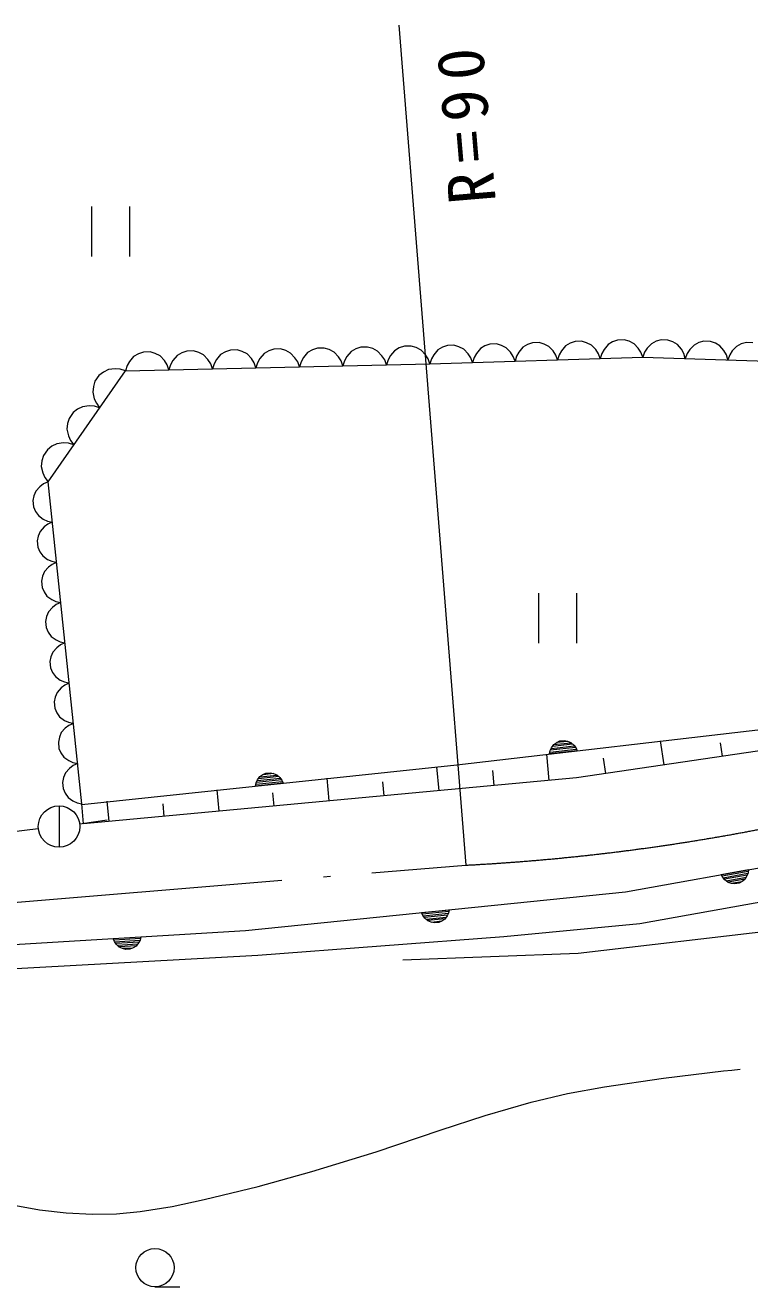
# Model space of a CAD drawing. Units: millimetres, scale not verified. Extents: x -625 to 708451, y -625 to 363079.
# Drawn here: x 300098 to 326158, y 265372 to 310767 of the extents above; entities that cross this region are included whole.
import ezdxf

# ---------------------------------------------------------------- set-up
doc = ezdxf.new("R2010")
doc.units = ezdxf.units.MM
doc.header["$LTSCALE"] = 1000
doc.linetypes.add('LONG_DASHED_DOTTED', pattern=[15.25, 12, -1.5, 0.25, -1.5])
doc.layers.add('S-SUV', color=7, linetype='Continuous', lineweight=13)
doc.styles.add('ＭＳ ゴシック', font='')
doc.styles.get('ＭＳ ゴシック').set_extended_font_data('MS Gothic')

msp = doc.modelspace()

# ---------------------------------------------------------------- linework, layer by layer
at = {"layer": 'S-SUV'}
for p, q in [((313532, 310767), (315940, 280542)), ((302476, 304241), (302476, 302441)), ((303857, 302441), (303857, 304241)), ((312171, 299181), (311989, 299118)), ((312414, 299187), (312171, 299181)), ((312599, 299132), (312414, 299187)), ((313736, 299216), (313553, 299153)), ((313978, 299221), (313736, 299216)), ((314163, 299167), (313978, 299221)), ((314338, 299077), (314163, 299167)), ((315102, 299179), (314937, 299082)), ((315280, 299242), (315102, 299179)), ((315517, 299250), (315280, 299242)), ((315699, 299198), (315517, 299250)), ((315870, 299112), (315699, 299198)), ((316633, 299228), (316467, 299131)), ((316811, 299291), (316633, 299228)), ((317048, 299299), (316811, 299291)), ((317230, 299247), (317048, 299299)), ((317401, 299161), (317230, 299247)), ((317556, 298997), (317401, 299161)), ((317998, 299180), (317854, 299006)), ((318164, 299277), (317998, 299180)), ((318342, 299340), (318164, 299277)), ((318579, 299347), (318342, 299340)), ((318761, 299296), (318579, 299347)), ((318932, 299209), (318761, 299296)), ((319087, 299046), (318932, 299209)), ((319529, 299228), (319385, 299055)), ((319694, 299325), (319529, 299228)), ((319873, 299389), (319694, 299325)), ((320110, 299396), (319873, 299389)), ((320291, 299344), (320110, 299396)), ((320463, 299258), (320291, 299344)), ((320617, 299094), (320463, 299258)), ((321060, 299277), (320916, 299104)), ((321225, 299374), (321060, 299277)), ((321403, 299437), (321225, 299374)), ((321641, 299445), (321403, 299437)), ((321822, 299393), (321641, 299445)), ((321994, 299307), (321822, 299393)), ((322148, 299143), (321994, 299307)), ((322622, 299307), (322467, 299143)), ((322793, 299394), (322622, 299307)), ((322974, 299445), (322793, 299394)), ((323212, 299438), (322974, 299445)), ((323390, 299375), (323212, 299438)), ((323555, 299278), (323390, 299375)), ((323699, 299105), (323555, 299278)), ((324152, 299259), (323998, 299096)), ((324324, 299346), (324152, 299259)), ((324505, 299398), (324324, 299346)), ((324742, 299391), (324505, 299398)), ((324921, 299328), (324742, 299391)), ((325086, 299231), (324921, 299328)), ((325230, 299058), (325086, 299231)), ((325683, 299212), (325529, 299048)), ((325854, 299299), (325683, 299212)), ((326036, 299350), (325854, 299299)), ((326273, 299343), (326036, 299350)), ((303995, 298847), (303847, 298671)), ((304166, 298945), (303995, 298847)), ((304348, 299007), (304166, 298945)), ((304591, 299013), (304348, 299007)), ((304776, 298958), (304591, 299013)), ((304950, 298868), (304776, 298958)), ((305106, 298699), (304950, 298868)), ((305411, 298706), (305325, 298552)), ((305560, 298882), (305411, 298706)), ((305730, 298979), (305560, 298882)), ((305913, 299042), (305730, 298979)), ((306155, 299047), (305913, 299042)), ((306340, 298993), (306155, 299047)), ((306515, 298903), (306340, 298993)), ((306671, 298734), (306515, 298903)), ((306768, 298584), (306671, 298734)), ((306976, 298741), (306889, 298586)), ((307125, 298916), (306976, 298741)), ((307295, 299014), (307125, 298916)), ((307477, 299077), (307295, 299014)), ((307720, 299082), (307477, 299077)), ((307905, 299028), (307720, 299082)), ((308079, 298938), (307905, 299028)), ((308236, 298769), (308079, 298938)), ((308333, 298618), (308236, 298769)), ((308541, 298776), (308454, 298621)), ((308689, 298951), (308541, 298776)), ((308859, 299049), (308689, 298951)), ((309042, 299112), (308859, 299049)), ((309284, 299117), (309042, 299112)), ((309470, 299062), (309284, 299117)), ((309644, 298972), (309470, 299062)), ((309800, 298804), (309644, 298972)), ((309897, 298653), (309800, 298804)), ((310105, 298810), (310019, 298656)), ((310254, 298986), (310105, 298810)), ((310424, 299084), (310254, 298986)), ((310606, 299146), (310424, 299084)), ((310849, 299152), (310606, 299146)), ((311034, 299097), (310849, 299152)), ((311208, 299007), (311034, 299097)), ((311365, 298838), (311208, 299007)), ((311462, 298688), (311365, 298838)), ((311670, 298845), (311583, 298691)), ((311819, 299021), (311670, 298845)), ((311989, 299118), (311819, 299021)), ((312773, 299042), (312599, 299132)), ((312929, 298873), (312773, 299042)), ((313027, 298723), (312929, 298873)), ((313089, 298544), (313027, 298723)), ((313148, 298725), (313089, 298544)), ((313234, 298880), (313148, 298725)), ((313383, 299056), (313234, 298880)), ((313553, 299153), (313383, 299056)), ((314494, 298908), (314338, 299077)), ((314591, 298758), (314494, 298908)), ((314654, 298579), (314591, 298758)), ((314654, 298579), (322308, 298822)), ((314710, 298757), (314654, 298579)), ((314793, 298909), (314710, 298757)), ((314937, 299082), (314793, 298909)), ((316025, 298948), (315870, 299112)), ((316122, 298802), (316025, 298948)), ((316185, 298628), (316122, 298802)), ((316240, 298806), (316185, 298628)), ((316324, 298958), (316240, 298806)), ((316467, 299131), (316324, 298958)), ((317652, 298851), (317556, 298997)), ((317715, 298676), (317652, 298851)), ((317771, 298854), (317715, 298676)), ((317854, 299006), (317771, 298854)), ((319183, 298899), (319087, 299046)), ((319246, 298725), (319183, 298899)), ((319302, 298903), (319246, 298725)), ((319385, 299055), (319302, 298903)), ((320714, 298948), (320617, 299094)), ((320777, 298774), (320714, 298948)), ((320833, 298952), (320777, 298774)), ((320916, 299104), (320833, 298952)), ((322245, 298997), (322148, 299143)), ((322308, 298822), (322245, 298997)), ((322374, 298997), (322308, 298822)), ((322308, 298822), (339146, 298301)), ((322467, 299143), (322374, 298997)), ((323787, 298953), (323699, 299105)), ((323839, 298775), (323787, 298953)), ((323905, 298949), (323839, 298775)), ((323998, 299096), (323905, 298949)), ((325317, 298905), (325230, 299058)), ((325369, 298728), (325317, 298905)), ((325436, 298902), (325369, 298728)), ((325529, 299048), (325436, 298902)), ((300918, 294335), (303702, 298335)), ((302909, 298284), (302750, 298162)), ((303091, 298375), (302909, 298284)), ((303328, 298403), (303091, 298375)), ((303513, 298392), (303328, 298403)), ((303702, 298335), (303513, 298392)), ((303702, 298335), (314654, 298579)), ((303760, 298517), (303702, 298335)), ((303847, 298671), (303760, 298517)), ((305204, 298549), (305106, 298699)), ((305266, 298370), (305204, 298549)), ((305325, 298552), (305266, 298370)), ((306831, 298405), (306768, 298584)), ((306889, 298586), (306831, 298405)), ((308395, 298440), (308333, 298618)), ((308454, 298621), (308395, 298440)), ((309960, 298475), (309897, 298653)), ((310019, 298656), (309960, 298475)), ((311525, 298509), (311462, 298688)), ((311583, 298691), (311525, 298509)), ((302606, 297955), (302547, 297763)), ((302750, 298162), (302606, 297955)), ((302547, 297763), (302525, 297561)), ((302525, 297561), (302581, 297329)), ((301981, 296950), (301822, 296828)), ((302163, 297041), (301981, 296950)), ((302400, 297069), (302163, 297041)), ((302586, 297058), (302400, 297069)), ((302581, 297329), (302658, 297162)), ((302774, 297002), (302586, 297058)), ((302658, 297162), (302774, 297002)), ((301619, 296430), (301597, 296227)), ((301678, 296621), (301619, 296430)), ((301822, 296828), (301678, 296621)), ((301597, 296227), (301653, 295995)), ((301653, 295995), (301730, 295828)), ((301053, 295616), (300894, 295494)), ((301235, 295707), (301053, 295616)), ((301472, 295735), (301235, 295707)), ((301658, 295725), (301472, 295735)), ((301846, 295668), (301658, 295725)), ((301730, 295828), (301846, 295668)), ((300691, 295096), (300669, 294894)), ((300750, 295288), (300691, 295096)), ((300894, 295494), (300750, 295288)), ((300669, 294894), (300725, 294662)), ((300725, 294662), (300802, 294495)), ((300625, 294161), (300481, 294003)), ((300758, 294263), (300625, 294161)), ((300918, 294335), (300758, 294263)), ((300802, 294495), (300918, 294335)), ((302136, 282749), (300918, 294335)), ((300411, 293835), (300374, 293659)), ((300481, 294003), (300411, 293835)), ((300374, 293659), (300398, 293434)), ((300398, 293434), (300470, 293270)), ((300470, 293270), (300574, 293120)), ((300574, 293120), (300748, 292995)), ((300748, 292995), (300898, 292927)), ((300910, 292815), (300778, 292713)), ((300898, 292927), (301071, 292886)), ((301071, 292886), (300910, 292815)), ((300563, 292386), (300527, 292211)), ((300633, 292555), (300563, 292386)), ((300778, 292713), (300633, 292555)), ((300527, 292211), (300550, 291986)), ((300550, 291986), (300622, 291822)), ((300622, 291822), (300726, 291672)), ((300726, 291672), (300900, 291547)), ((300900, 291547), (301050, 291479)), ((301050, 291479), (301223, 291438)), ((301223, 291438), (301062, 291366)), ((300785, 291107), (300715, 290938)), ((300930, 291265), (300785, 291107)), ((301062, 291366), (300930, 291265)), ((300715, 290938), (300679, 290762)), ((300679, 290762), (300702, 290538)), ((300702, 290538), (300775, 290374)), ((300775, 290374), (300878, 290223)), ((300878, 290223), (301052, 290099)), ((301052, 290099), (301202, 290031)), ((318561, 290327), (318561, 288527)), ((319942, 288527), (319942, 290327)), ((300938, 289659), (300868, 289490)), ((301082, 289817), (300938, 289659)), ((301214, 289918), (301082, 289817)), ((301202, 290031), (301375, 289990)), ((301375, 289990), (301214, 289918)), ((300868, 289490), (300831, 289314)), ((300831, 289314), (300855, 289090)), ((300855, 289090), (300927, 288925)), ((300927, 288925), (301031, 288775)), ((301031, 288775), (301205, 288651)), ((301234, 288368), (301090, 288210)), ((301205, 288651), (301355, 288582)), ((301366, 288470), (301234, 288368)), ((301355, 288582), (301527, 288542)), ((301527, 288542), (301366, 288470)), ((301020, 288042), (300983, 287866)), ((300983, 287866), (301007, 287642)), ((301090, 288210), (301020, 288042)), ((301007, 287642), (301079, 287477)), ((301079, 287477), (301183, 287327)), ((301183, 287327), (301357, 287203)), ((301387, 286920), (301242, 286762)), ((301357, 287203), (301507, 287134)), ((301519, 287022), (301387, 286920)), ((301507, 287134), (301679, 287094)), ((301679, 287094), (301519, 287022)), ((301172, 286594), (301136, 286418)), ((301242, 286762), (301172, 286594)), ((301136, 286418), (301159, 286194)), ((301159, 286194), (301231, 286029)), ((301231, 286029), (301335, 285879)), ((301335, 285879), (301509, 285754)), ((301509, 285754), (301659, 285686)), ((301671, 285574), (301539, 285472)), ((301659, 285686), (301832, 285646)), ((301832, 285646), (301671, 285574)), ((315618, 284158), (330957, 285943)), ((301324, 285146), (301288, 284970)), ((301394, 285314), (301324, 285146)), ((301539, 285472), (301394, 285314)), ((330425, 285244), (319930, 283684)), ((301288, 284970), (301311, 284745)), ((301311, 284745), (301383, 284581)), ((318956, 284547), (318983, 284666)), ((319950, 284662), (318956, 284547)), ((318974, 284612), (319917, 284721)), ((318983, 284666), (319029, 284769)), ((319885, 284781), (318991, 284677)), ((319021, 284743), (319838, 284838)), ((319029, 284769), (319113, 284890)), ((319787, 284895), (319064, 284811)), ((319113, 284890), (319215, 284962)), ((319116, 284880), (319717, 284950)), ((319215, 284962), (319327, 285013)), ((319593, 284998), (319223, 284955)), ((319327, 285013), (319481, 285031)), ((319481, 285031), (319602, 285007)), ((319602, 285007), (319719, 284960)), ((319719, 284960), (319828, 284862)), ((319828, 284862), (319899, 284772)), ((319899, 284772), (319950, 284662)), ((323079, 284152), (322951, 285011)), ((325178, 284464), (325107, 284940)), ((301383, 284581), (301487, 284431)), ((301487, 284431), (301661, 284306)), ((301661, 284306), (301811, 284238)), ((301811, 284238), (301984, 284197)), ((301984, 284197), (301823, 284126)), ((318942, 283591), (318854, 284535)), ((320980, 283840), (320897, 284396)), ((301546, 283866), (301476, 283698)), ((301691, 284024), (301546, 283866)), ((301823, 284126), (301691, 284024)), ((302137, 282730), (315618, 284158)), ((308455, 283613), (308541, 283733)), ((309215, 283731), (308491, 283655)), ((308541, 283733), (308644, 283804)), ((308544, 283723), (309146, 283787)), ((308644, 283804), (308757, 283854)), ((309022, 283837), (308652, 283797)), ((308757, 283854), (308911, 283870)), ((308911, 283870), (309031, 283845)), ((309031, 283845), (309147, 283797)), ((309147, 283797), (309256, 283698)), ((314986, 283222), (314905, 284084)), ((316964, 283407), (316913, 283946)), ((301476, 283698), (301440, 283522)), ((301440, 283522), (301464, 283297)), ((301464, 283297), (301536, 283133)), ((319930, 283684), (302189, 282029)), ((308381, 283391), (308408, 283510)), ((309375, 283497), (308381, 283391)), ((308399, 283456), (309344, 283556)), ((308408, 283510), (308455, 283613)), ((309312, 283616), (308417, 283521)), ((308448, 283587), (309266, 283674)), ((309256, 283698), (309326, 283607)), ((309326, 283607), (309375, 283497)), ((311030, 282853), (310954, 283671)), ((313008, 283038), (312961, 283542)), ((301536, 283133), (301639, 282983)), ((301639, 282983), (301813, 282858)), ((301813, 282858), (301963, 282790)), ((303118, 282115), (303050, 282845)), ((307074, 282484), (307002, 283258)), ((309052, 282669), (309008, 283146)), ((301313, 282678), (301313, 281186)), ((301963, 282790), (302136, 282749)), ((302189, 282029), (302136, 282749)), ((305096, 282300), (305054, 282751)), ((302056, 282035), (303047, 282172)), ((300568, 281845), (299575, 281730)), ((321683, 279583), (329560, 281004)), ((325130, 280205), (326114, 280382)), ((325187, 280098), (325130, 280205)), ((326100, 280316), (325166, 280148)), ((325263, 280013), (325187, 280098)), ((325201, 280091), (326087, 280250)), ((326061, 280182), (325252, 280036)), ((325307, 279983), (326023, 280112)), ((326056, 280156), (325979, 280030)), ((326095, 280262), (326056, 280156)), ((326114, 280382), (326095, 280262)), ((325379, 279922), (325263, 280013)), ((325498, 279882), (325379, 279922)), ((325975, 280040), (325380, 279932)), ((325620, 279866), (325498, 279882)), ((325506, 279892), (325873, 279958)), ((325773, 279894), (325620, 279866)), ((325882, 279952), (325773, 279894)), ((325979, 280030), (325882, 279952)), ((308021, 278195), (321683, 279583)), ((322199, 278441), (326816, 279268)), ((314355, 278839), (315350, 278940)), ((314404, 278728), (314355, 278839)), ((315331, 278875), (314386, 278779)), ((314473, 278637), (314404, 278728)), ((314417, 278719), (315312, 278810)), ((315281, 278744), (314463, 278661)), ((315321, 278821), (315274, 278718)), ((315350, 278940), (315321, 278821)), ((314581, 278537), (314473, 278637)), ((314514, 278604), (315238, 278677)), ((314697, 278489), (314581, 278537)), ((315185, 278609), (314583, 278548)), ((314817, 278463), (314697, 278489)), ((314706, 278497), (315077, 278535)), ((314972, 278479), (314817, 278463)), ((315085, 278528), (314972, 278479)), ((315188, 278599), (315085, 278528)), ((315274, 278718), (315188, 278599)), ((317314, 277980), (322199, 278441)), ((319984, 277380), (328326, 278356)), ((282465, 276645), (308021, 278195)), ((303263, 277907), (304261, 277967)), ((303307, 277794), (303263, 277907)), ((304240, 277903), (303291, 277846)), ((303320, 277785), (304218, 277839)), ((304228, 277850), (304176, 277749)), ((304261, 277967), (304228, 277850)), ((308458, 277300), (317314, 277980)), ((303373, 277700), (303307, 277794)), ((304185, 277775), (303364, 277725)), ((303477, 277596), (303373, 277700)), ((303412, 277665), (304139, 277709)), ((303590, 277543), (303477, 277596)), ((304082, 277643), (303479, 277607)), ((303710, 277513), (303590, 277543)), ((303600, 277551), (303971, 277574)), ((303864, 277522), (303710, 277513)), ((303979, 277567), (303864, 277522)), ((304086, 277633), (303979, 277567)), ((304176, 277749), (304086, 277633)), ((313677, 277135), (319984, 277380)), ((292155, 276406), (308458, 277300)), ((320930, 272572), (323059, 272884)), ((323059, 272884), (325211, 273138)), ((325211, 273138), (325509, 273171)), ((325509, 273171), (325811, 273206)), ((319606, 272321), (320930, 272572)), ((316646, 271537), (318296, 272012)), ((318296, 272012), (319606, 272321)), ((315020, 271007), (316646, 271537)), ((312714, 270233), (315020, 271007)), ((310405, 269521), (312714, 270233)), ((308480, 268986), (310405, 269521)), ((306532, 268507), (308480, 268986)), ((298284, 268560), (300609, 268143)), ((305381, 268263), (306532, 268507)), ((300609, 268143), (301564, 268033)), ((301564, 268033), (302521, 267984)), ((302521, 267984), (303377, 268002)), ((303377, 268002), (304232, 268081)), ((304232, 268081), (305381, 268263)), ((304764, 265372), (305660, 265372))]:
    msp.add_line(p, q, dxfattribs=at)
at = {"layer": 'S-SUV', "linetype": 'LONG_DASHED_DOTTED'}
msp.add_line((282169, 277765), (315940, 280542), dxfattribs=at)
at = {"layer": 'S-SUV'}
for centre, radius in [((301313, 281932), 746), ((304764, 266061), 688)]:
    msp.add_circle(centre, radius, dxfattribs=at)
at = {"layer": 'S-SUV', "linetype": 'LONG_DASHED_DOTTED'}
msp.add_arc((311915, 357352), 76915, 272.99976, 289.05142, dxfattribs=at)

# ---------------------------------------------------------------- texts
at = {"layer": 'S-SUV', "insert": (317053, 304412), "char_height": 1686, "attachment_point": 7, "rotation": 94.8, "style": 'ＭＳ ゴシック'}
msp.add_mtext('\\T1.3;R=90', dxfattribs=at)

doc.saveas('drawing.dxf')
